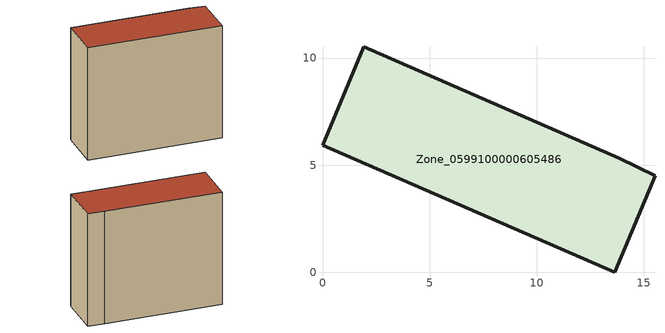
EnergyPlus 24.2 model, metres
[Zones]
Zone_0599100000605486
 floor ground (C_G): 13.65,0 0,5.93 1.93,10.53 13.85,5.33 15.52,4.5 z0
 wall outside (C_F): 0,5.93 13.65,0 15.52,4.5 13.85,5.33 1.93,10.53 0,5.93 z0:13.05
 roof outside (C_R): 13.85,5.33 1.93,10.53 0,5.93 13.65,0 15.52,4.5 z13.05
[BUILDING]
Pand.0599100000605486: North Axis=0; Terrain=City; Loads Convergence Tolerance Value=0.04; Temperature Convergence Tolerance Value=0.4; Solar Distribution=FullExterior; Maximum Number of Warmup Days=25; Minimum Number of Warmup Days=1
[Site:Location]
Rotterdam.The.Hague.AP_ZH_NLD Design_Conditions: Latitude=51.96; Longitude=4.45; Time Zone=1; Elevation=-4.5
[SITE:GROUNDTEMPERATURE:BUILDINGSURFACE]
18, 18, 18, 18, 18, 18, 18, 18, 18, 18, 18, 18
[MATERIAL] Thermal Absorptance=0.9; Solar Absorptance=0.7; Visible Absorptance=0.7
Name | Roughness | Thickness | Conductivity | Density | Specific Heat
G.TI.1946 | MediumSmooth | 0.15 | 1 | 540 | 1210
F.TI.1946 | Rough | 0.3 | 0.857143 | 1920 | 840
R.TI.1946 | MediumRough | 0.2 | 0.1 | 1500 | 1000
[CONSTRUCTION]
C_G: G.TI.1946
C_F: F.TI.1946
C_R: R.TI.1946
[ZONE]
Zone_0599100000605486: Type=1; Multiplier=1; Ceiling Height=Autocalculate; Volume=Autocalculate; Floor Area=autocalculate; Part of Total Floor Area=Yes
[ZONEINFILTRATION:DESIGNFLOWRATE]
Infil_Zone_0599100000605486: Zone or ZoneList or Space or SpaceList=Zone_0599100000605486; Schedule=AlwaysOn; Design Flow Rate Calculation Method=Flow/Area; Flow Rate per Floor Area=0.003; Constant Term Coefficient=1; Temperature Term Coefficient=0; Velocity Term Coefficient=0; Velocity Squared Term Coefficient=0
[HVACTEMPLATE:ZONE:IDEALLOADSAIRSYSTEM]
Zone_0599100000605486: Maximum Heating Supply Air Temperature=50; Minimum Cooling Supply Air Temperature=13; Maximum Heating Supply Air Humidity Ratio=0.0156; Minimum Cooling Supply Air Humidity Ratio=0.0077; Heating Limit=NoLimit; Cooling Limit=NoLimit; Dehumidification Control Type=ConstantSensibleHeatRatio; Cooling Sensible Heat Ratio=0.7; Dehumidification Setpoint=60; Humidification Control Type=None; Humidification Setpoint=30; Outdoor Air Method=None; Outdoor Air Flow Rate per Person=0.00944; Outdoor Air Flow Rate per Zone Floor Area=0; Outdoor Air Flow Rate per Zone=0; Demand Controlled Ventilation Type=None; Outdoor Air Economizer Type=NoEconomizer; Heat Recovery Type=None; Sensible Heat Recovery Effectiveness=0.7; Latent Heat Recovery Effectiveness=0.65
[ZONECONTROL:THERMOSTAT]
ThermostatControl_Zone_0599100000605486: Zone or ZoneList=Zone_0599100000605486; Control Type Schedule=DualSetpointControlType; Control 1=Thermostat_Zone_0599100000605486; Temperature Difference Between Cutout And Setpoint=0
[THERMOSTATSETPOINT:DUALSETPOINT]
Thermostat_Zone_0599100000605486: Heating Setpoint Temperature Schedule=HeatingSetpoint_Zone_0599100000605486; Cooling Setpoint Temperature Schedule=CoolingSetpoint_Zone_0599100000605486
[SCHEDULE:COMPACT]
HeatingSetpoint_Zone_0599100000605486: Through: 12/31, For: AllDays, Until: 24:00, 21
CoolingSetpoint_Zone_0599100000605486: Through: 12/31, For: AllDays, Until: 24:00, 24
DualSetpointControlType: Through: 12/31, For: AllDays, Until: 24:00, 4
AlwaysOn: Through: 12/31, For: AllDays, Until: 24:00, 1
